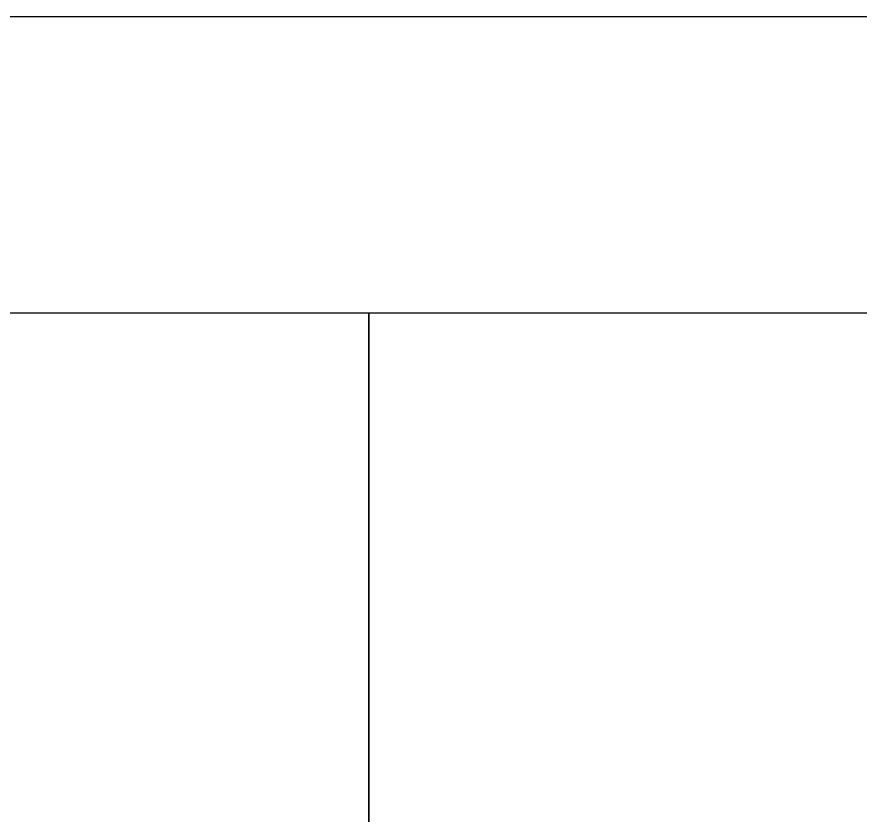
# Model space of a CAD drawing. Header units: millimetres. Extents: x -85 to 1059, y -155 to 155.
# Drawn here: x 984.25 to 995.63, y 143.23 to 154 of the extents above; entities that cross this region are included whole.
import ezdxf

# ---------------------------------------------------------------- set-up
doc = ezdxf.new("R2010")
doc.units = ezdxf.units.MM
doc.header["$MEASUREMENT"] = 0
doc.layers.add('Default', color=7, linetype='Continuous', true_color=0x000000)

msp = doc.modelspace()

# ---------------------------------------------------------------- linework, layer by layer
at = {"layer": 'Default'}
msp.add_line((989, 11.102, 0), (989, 150.002, 0), dxfattribs=at)
for points in [[(1000, 154), (500, 154), (0, 154)], [(1000, 150), (500, 150), (0, 150)], [(1000.5, 150.002, 0), (994.75, 150.002, 0), (989, 150.002, 0)]]:
    msp.add_open_spline(points, degree=2, dxfattribs=at)
msp.add_open_spline([(989, 0.002, 150), (989, 82.845, 150), (989, 150.002, 82.843), (989, 150.002, 0), (989, 150.002, -82.843), (989, 82.845, -150), (989, 0.002, -150), (989, -82.841, -150), (989, -149.998, -82.843), (989, -149.998, 0), (989, -149.998, 82.843), (989, -82.841, 150), (989, 0.002, 150)], degree=3, knots=[-5, -5, -5, -5, -4, -4, -4, -3, -3, -3, -2, -2, -2, -1, -1, -1, -1], dxfattribs=at)

doc.saveas('drawing.dxf')
